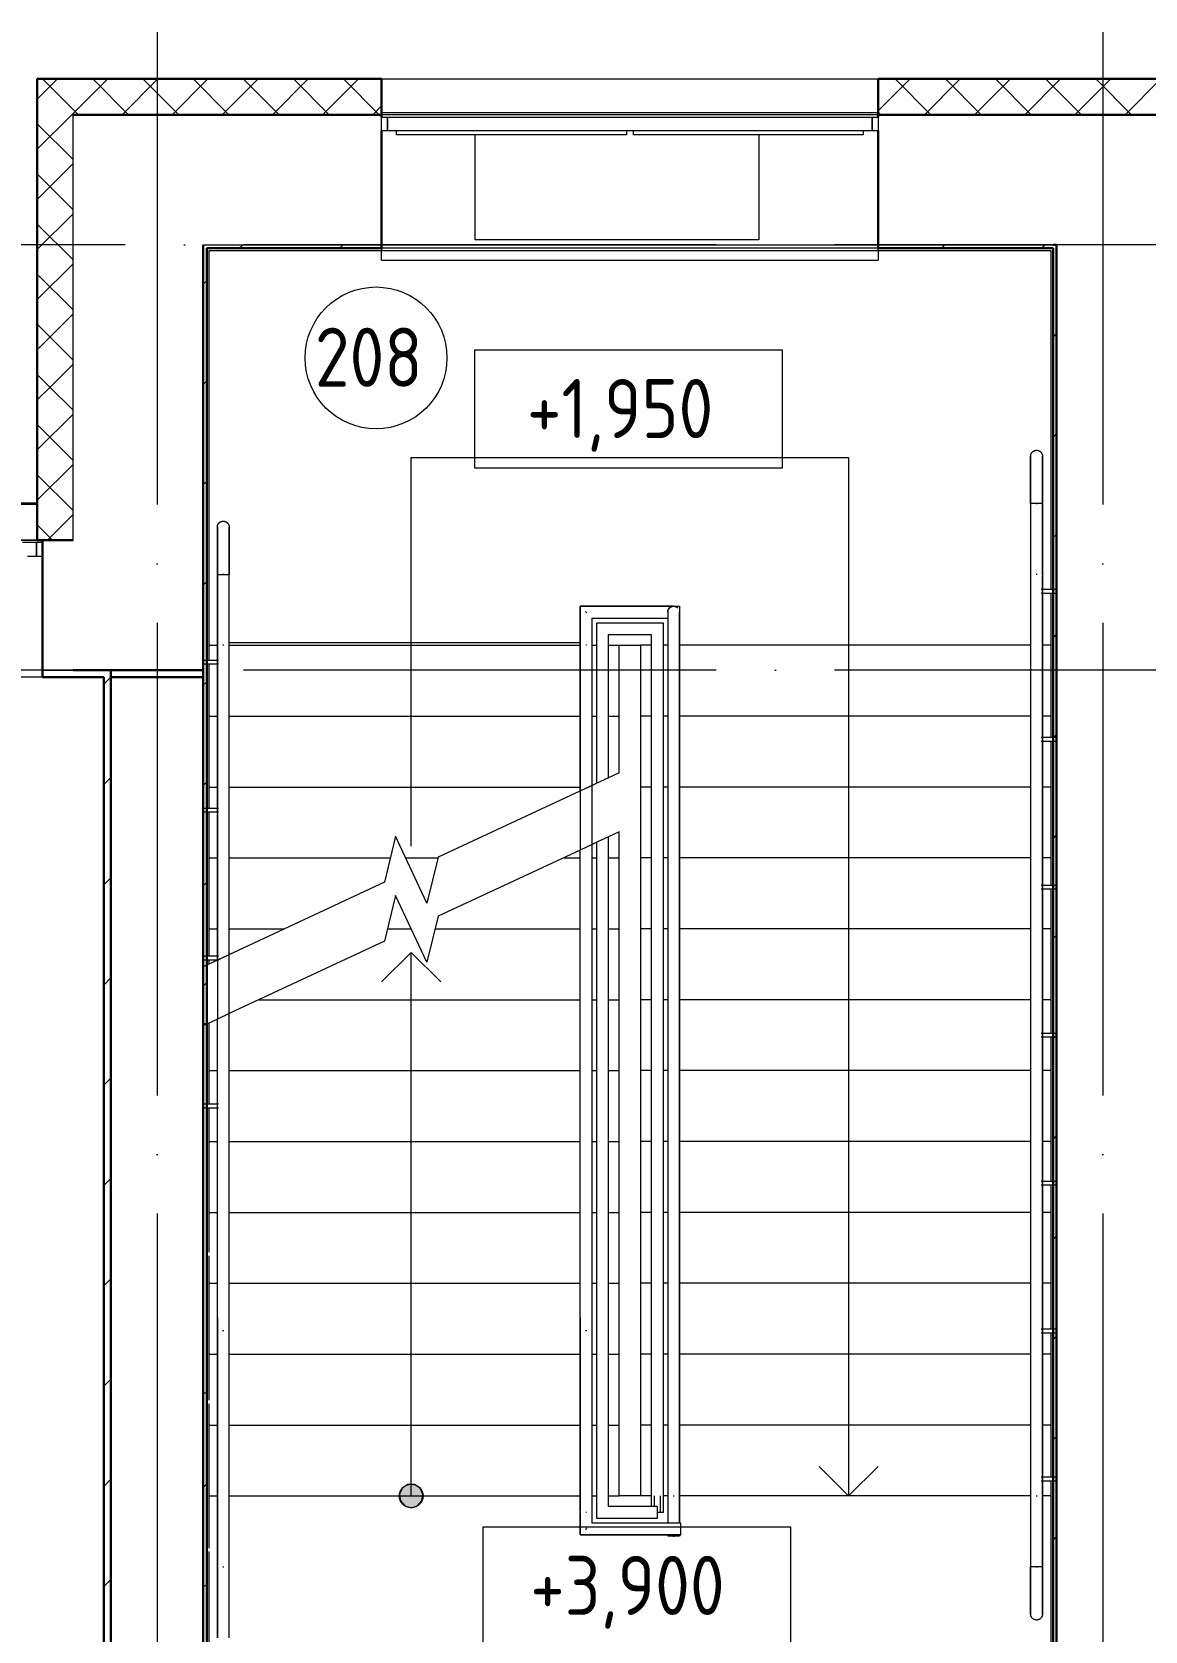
# Model space of a CAD drawing. Header units: millimetres. Extents: x -586848 to 520591, y -385801 to 675781.
# Drawn here: x -63366 to -58658, y -351793 to -345026 of the extents above; entities that cross this region are included whole.
import ezdxf

# ---------------------------------------------------------------- set-up
doc = ezdxf.new("R2010")
doc.units = ezdxf.units.MM
doc.linetypes.add('ADSK_Линия сетки', pattern=[25, 20, -2.5, 0, -2.5])
for name, color, linetype, lineweight in [('_ Окна', 7, 'Continuous', 9), ('Аннотация', 7, 'Continuous', 18), ('Лестницы', 252, 'Continuous', 9), ('Линии', 7, 'Continuous', 9), ('Марки помещений', 252, 'Continuous', 20), ('Ограждение', 252, 'Continuous', 9), ('Окна', 252, 'Continuous', 9), ('Оси', 252, 'Continuous', 9), ('Отметки', 7, 'Continuous', 9), ('Перекрытие', 252, 'Continuous', 18), ('Стены внутренние', 7, 'Continuous', 18), ('Стены наружные', 7, 'Continuous', 18), ('Стены штриховка', 7, 'Continuous', 9), ('Стрелки вверх', 7, 'Continuous', 18)]:
    doc.layers.add(name, color=color, linetype=linetype, lineweight=lineweight)
doc.styles.add('GOST Common_2', font='', dxfattribs={"width": 0.9, "height": 250})
doc.styles.get('GOST Common_2').set_extended_font_data('GOST type B')

# ---------------------------------------------------------------- blocks, each defined once
blk = doc.blocks.new('Тип перил - D15 высота60 консоль80-16089-План 2 этажа смеж')
at = {"layer": 'Ограждение'}
for p, q in [((-7.5, 80), (-7.5, 20)), ((7.5, 20), (7.5, 80))]:
    blk.add_line(p, q, dxfattribs=at)
blk = doc.blocks.new('2 этаж')
at = {"layer": 'Стрелки вверх', "true_color": 0x636466}
h = blk.add_hatch(color=251, dxfattribs=at)
edge = h.paths.add_edge_path()
edge.add_arc((121751, -7334.3), 50, 0, 360)
blk.add_hatch(color=251, dxfattribs=at).paths.add_polyline_path([(121751, -7384.3), (121778, -7376.3), (121796.5, -7355), (121800.5, -7327.1), (121788.8, -7301.5), (121765.1, -7286.3), (121736.9, -7286.3), (121713.2, -7301.5), (121701.5, -7327.1), (121705.5, -7355), (121724, -7376.3)])
at = {"layer": '_ Окна', "color": 251, "lineweight": 18, "true_color": 0x636466}
for p, q in [((120166, -3299.3), (120106.6, -3299.3)), ((120166, -3357.3), (120166, -3299.3)), ((120128, -3357.3), (120166, -3357.3))]:
    blk.add_line(p, q, dxfattribs=at)
at = {"layer": '_ Окна', "color": 251, "true_color": 0x636466}
for p, q in [((120191, -3299.3), (120166, -3299.3)), ((120166, -3299.3), (120166, -3357.3)), ((120166, -3357.3), (120191, -3357.3))]:
    blk.add_line(p, q, dxfattribs=at)
at = {"layer": 'Аннотация', "color": 251, "lineweight": 20, "true_color": 0x636466}
for p, q in [((122020.3, -2984.3), (122020.3, -2484.3)), ((122020.3, -2484.3), (123320.3, -2484.3)), ((123320.3, -2484.3), (123320.3, -2984.3)), ((123320.3, -2984.3), (122020.3, -2984.3)), ((122055.5, -7964.4), (122055.5, -7464.4)), ((122055.5, -7464.4), (123355.5, -7464.4)), ((123355.5, -7464.4), (123355.5, -7964.4))]:
    blk.add_line(p, q, dxfattribs=at)
at = {"layer": 'Лестницы', "color": 251, "true_color": 0x636466}
for p, q in [((120896, -3734.3), (120931, -3734.3)), ((120896, -3734.3), (120931, -3734.3)), ((120981, -3734.3), (122466, -3734.3)), ((120981, -3734.3), (122466, -3734.3)), ((122516, -3734.3), (122536, -3734.3)), ((122516, -3734.3), (122536, -3734.3)), ((122586, -3734.3), (122631, -3734.3)), ((122586, -3734.3), (122631, -3734.3)), ((122631, -3734.3), (122721, -3734.3)), ((122631, -4034.3), (122631, -3734.3)), ((122766, -3734.3), (122721, -3734.3)), ((122721, -3734.3), (122721, -4034.3)), ((122766, -3734.3), (122721, -3734.3)), ((122836, -3734.3), (122816, -3734.3)), ((122836, -3734.3), (122816, -3734.3)), ((124371, -3734.3), (122886, -3734.3)), ((124371, -3734.3), (122886, -3734.3)), ((124456, -3734.3), (124421, -3734.3)), ((124456, -3734.3), (124421, -3734.3)), ((120896, -4034.3), (120931, -4034.3)), ((120896, -4034.3), (120931, -4034.3)), ((120981, -4034.3), (122466, -4034.3)), ((120981, -4034.3), (122466, -4034.3)), ((122516, -4034.3), (122536, -4034.3)), ((122516, -4034.3), (122536, -4034.3)), ((122586, -4034.3), (122631, -4034.3)), ((122586, -4034.3), (122631, -4034.3)), ((122631, -4273.9), (122631, -4034.3)), ((122721, -4034.3), (122721, -4334.3)), ((122766, -4034.3), (122721, -4034.3)), ((122766, -4034.3), (122721, -4034.3)), ((122836, -4034.3), (122816, -4034.3)), ((122836, -4034.3), (122816, -4034.3)), ((124371, -4034.3), (122886, -4034.3)), ((124371, -4034.3), (122886, -4034.3)), ((124456, -4034.3), (124421, -4034.3)), ((124456, -4034.3), (124421, -4034.3)), ((122631, -4273.9), (121864.3, -4631.4)), ((120896, -4334.3), (120931, -4334.3)), ((120896, -4334.3), (120931, -4334.3)), ((120981, -4334.3), (122466, -4334.3)), ((120981, -4334.3), (122466, -4334.3)), ((122721, -4334.3), (122721, -4634.3)), ((122766, -4334.3), (122721, -4334.3)), ((122766, -4334.3), (122721, -4334.3)), ((122836, -4334.3), (122816, -4334.3)), ((122836, -4334.3), (122816, -4334.3)), ((124371, -4334.3), (122886, -4334.3)), ((124371, -4334.3), (122886, -4334.3)), ((124456, -4334.3), (124421, -4334.3)), ((124456, -4334.3), (124421, -4334.3)), ((122631, -4523.9), (122586, -4544.9)), ((122631, -4634.3), (122631, -4523.9)), ((121685, -4542.6), (121637.7, -4737.1)), ((121817, -4825.9), (121685, -4542.6)), ((122466, -4600.8), (121864.3, -4881.4)), ((122536, -4568.2), (122516, -4577.5)), ((120896, -4634.3), (120931, -4634.3)), ((120896, -4634.3), (120931, -4634.3)), ((120981, -4634.3), (121662.7, -4634.3)), ((120981, -4634.3), (121662.7, -4634.3)), ((121727.7, -4634.3), (121863.6, -4634.3)), ((121727.7, -4634.3), (121863.6, -4634.3)), ((121864.3, -4631.4), (121817, -4825.9)), ((122394.4, -4634.3), (122466, -4634.3)), ((122394.4, -4634.3), (122466, -4634.3)), ((122516, -4634.3), (122536, -4634.3)), ((122516, -4634.3), (122536, -4634.3)), ((122586, -4634.3), (122631, -4634.3)), ((122586, -4634.3), (122631, -4634.3)), ((122631, -4934.3), (122631, -4634.3)), ((122721, -4634.3), (122721, -4934.3)), ((122766, -4634.3), (122721, -4634.3)), ((122766, -4634.3), (122721, -4634.3)), ((122836, -4634.3), (122816, -4634.3)), ((122836, -4634.3), (122816, -4634.3)), ((124371, -4634.3), (122886, -4634.3)), ((124371, -4634.3), (122886, -4634.3)), ((124456, -4634.3), (124421, -4634.3)), ((124456, -4634.3), (124421, -4634.3)), ((121637.7, -4737.1), (120871, -5094.6)), ((121685, -4792.6), (121637.7, -4987.1)), ((121817, -5075.9), (121685, -4792.6)), ((120896, -4934.3), (120931, -4934.3)), ((120896, -4934.3), (120931, -4934.3)), ((120981, -4934.3), (121214.9, -4934.3)), ((120981, -4934.3), (121214.9, -4934.3)), ((121650.6, -4934.3), (121751, -4934.3)), ((121650.6, -4934.3), (121751, -4934.3)), ((121864.3, -4881.4), (121817, -5075.9)), ((121851.5, -4934.3), (122466, -4934.3)), ((121851.5, -4934.3), (122466, -4934.3)), ((122516, -4934.3), (122536, -4934.3)), ((122516, -4934.3), (122536, -4934.3)), ((122586, -4934.3), (122631, -4934.3)), ((122586, -4934.3), (122631, -4934.3)), ((122631, -5234.3), (122631, -4934.3)), ((122721, -4934.3), (122721, -5234.3)), ((122766, -4934.3), (122721, -4934.3)), ((122766, -4934.3), (122721, -4934.3)), ((122836, -4934.3), (122816, -4934.3)), ((122836, -4934.3), (122816, -4934.3)), ((124371, -4934.3), (122886, -4934.3)), ((124371, -4934.3), (122886, -4934.3)), ((124456, -4934.3), (124421, -4934.3)), ((124456, -4934.3), (124421, -4934.3)), ((121637.7, -4987.1), (120981, -5293.3)), ((121107.7, -5234.3), (122466, -5234.3)), ((121107.7, -5234.3), (122466, -5234.3)), ((122516, -5234.3), (122536, -5234.3)), ((122516, -5234.3), (122536, -5234.3)), ((122586, -5234.3), (122631, -5234.3)), ((122586, -5234.3), (122631, -5234.3)), ((122631, -5534.3), (122631, -5234.3)), ((122721, -5234.3), (122721, -5534.3)), ((122766, -5234.3), (122721, -5234.3)), ((122766, -5234.3), (122721, -5234.3)), ((122836, -5234.3), (122816, -5234.3)), ((122836, -5234.3), (122816, -5234.3)), ((124371, -5234.3), (122886, -5234.3)), ((124371, -5234.3), (122886, -5234.3)), ((124456, -5234.3), (124421, -5234.3)), ((124456, -5234.3), (124421, -5234.3)), ((120931, -5316.6), (120871, -5344.6)), ((120896, -5534.3), (120931, -5534.3)), ((120896, -5534.3), (120931, -5534.3)), ((120981, -5534.3), (122466, -5534.3)), ((120981, -5534.3), (122466, -5534.3)), ((122516, -5534.3), (122536, -5534.3)), ((122516, -5534.3), (122536, -5534.3)), ((122586, -5534.3), (122631, -5534.3)), ((122586, -5534.3), (122631, -5534.3)), ((122631, -5834.3), (122631, -5534.3)), ((122721, -5534.3), (122721, -5834.3)), ((122766, -5534.3), (122721, -5534.3)), ((122766, -5534.3), (122721, -5534.3)), ((122836, -5534.3), (122816, -5534.3)), ((122836, -5534.3), (122816, -5534.3)), ((124371, -5534.3), (122886, -5534.3)), ((124371, -5534.3), (122886, -5534.3)), ((124456, -5534.3), (124421, -5534.3)), ((124456, -5534.3), (124421, -5534.3)), ((120896, -5834.3), (120931, -5834.3)), ((120896, -5834.3), (120931, -5834.3)), ((120981, -5834.3), (122466, -5834.3)), ((120981, -5834.3), (122466, -5834.3)), ((122516, -5834.3), (122536, -5834.3)), ((122516, -5834.3), (122536, -5834.3)), ((122586, -5834.3), (122631, -5834.3)), ((122586, -5834.3), (122631, -5834.3)), ((122631, -6134.3), (122631, -5834.3)), ((122721, -5834.3), (122721, -6134.3)), ((122766, -5834.3), (122721, -5834.3)), ((122766, -5834.3), (122721, -5834.3)), ((122836, -5834.3), (122816, -5834.3)), ((122836, -5834.3), (122816, -5834.3)), ((124371, -5834.3), (122886, -5834.3)), ((124371, -5834.3), (122886, -5834.3)), ((124456, -5834.3), (124421, -5834.3)), ((124456, -5834.3), (124421, -5834.3)), ((120896, -6134.3), (120931, -6134.3)), ((120896, -6134.3), (120931, -6134.3)), ((120981, -6134.3), (122466, -6134.3)), ((120981, -6134.3), (122466, -6134.3)), ((122516, -6134.3), (122536, -6134.3)), ((122516, -6134.3), (122536, -6134.3)), ((122586, -6134.3), (122631, -6134.3)), ((122586, -6134.3), (122631, -6134.3)), ((122631, -6434.3), (122631, -6134.3)), ((122721, -6134.3), (122721, -6434.3)), ((122766, -6134.3), (122721, -6134.3)), ((122766, -6134.3), (122721, -6134.3)), ((122836, -6134.3), (122816, -6134.3)), ((122836, -6134.3), (122816, -6134.3)), ((124371, -6134.3), (122886, -6134.3)), ((124371, -6134.3), (122886, -6134.3)), ((124456, -6134.3), (124421, -6134.3)), ((124456, -6134.3), (124421, -6134.3)), ((120896, -6434.3), (120931, -6434.3)), ((120896, -6434.3), (120931, -6434.3)), ((120981, -6434.3), (122466, -6434.3)), ((120981, -6434.3), (122466, -6434.3)), ((122516, -6434.3), (122536, -6434.3)), ((122516, -6434.3), (122536, -6434.3)), ((122586, -6434.3), (122631, -6434.3)), ((122586, -6434.3), (122631, -6434.3)), ((122631, -6734.3), (122631, -6434.3)), ((122721, -6434.3), (122721, -6734.3)), ((122766, -6434.3), (122721, -6434.3)), ((122766, -6434.3), (122721, -6434.3)), ((122836, -6434.3), (122816, -6434.3)), ((122836, -6434.3), (122816, -6434.3)), ((124371, -6434.3), (122886, -6434.3)), ((124371, -6434.3), (122886, -6434.3)), ((124456, -6434.3), (124421, -6434.3)), ((124456, -6434.3), (124421, -6434.3)), ((120896, -6734.3), (120931, -6734.3)), ((120896, -6734.3), (120931, -6734.3)), ((120981, -6734.3), (122466, -6734.3)), ((120981, -6734.3), (122466, -6734.3)), ((122516, -6734.3), (122536, -6734.3)), ((122516, -6734.3), (122536, -6734.3)), ((122586, -6734.3), (122631, -6734.3)), ((122586, -6734.3), (122631, -6734.3)), ((122631, -7034.3), (122631, -6734.3)), ((122721, -6734.3), (122721, -7034.3)), ((122766, -6734.3), (122721, -6734.3)), ((122766, -6734.3), (122721, -6734.3)), ((122836, -6734.3), (122816, -6734.3)), ((122836, -6734.3), (122816, -6734.3)), ((124371, -6734.3), (122886, -6734.3)), ((124371, -6734.3), (122886, -6734.3)), ((124456, -6734.3), (124421, -6734.3)), ((124456, -6734.3), (124421, -6734.3)), ((120896, -7034.3), (120931, -7034.3)), ((120896, -7034.3), (120931, -7034.3)), ((120981, -7034.3), (122466, -7034.3)), ((120981, -7034.3), (122466, -7034.3)), ((122516, -7034.3), (122536, -7034.3)), ((122516, -7034.3), (122536, -7034.3)), ((122586, -7034.3), (122631, -7034.3)), ((122586, -7034.3), (122631, -7034.3)), ((122631, -7334.3), (122631, -7034.3)), ((122721, -7034.3), (122721, -7334.3)), ((122766, -7034.3), (122721, -7034.3)), ((122766, -7034.3), (122721, -7034.3)), ((122836, -7034.3), (122816, -7034.3)), ((122836, -7034.3), (122816, -7034.3)), ((124371, -7034.3), (122886, -7034.3)), ((124371, -7034.3), (122886, -7034.3)), ((124456, -7034.3), (124421, -7034.3)), ((124456, -7034.3), (124421, -7034.3)), ((120896, -7334.3), (120931, -7334.3)), ((120896, -7334.3), (120931, -7334.3)), ((120981, -7334.3), (122466, -7334.3)), ((120981, -7334.3), (122466, -7334.3)), ((122516, -7334.3), (122536, -7334.3)), ((122516, -7334.3), (122536, -7334.3)), ((122586, -7334.3), (122631, -7334.3)), ((122586, -7334.3), (122631, -7334.3)), ((122721, -7334.3), (122631, -7334.3)), ((122766, -7334.3), (122721, -7334.3)), ((122766, -7334.3), (122721, -7334.3)), ((122836, -7334.3), (122816, -7334.3)), ((122836, -7334.3), (122816, -7334.3)), ((124371, -7334.3), (122886, -7334.3)), ((124371, -7334.3), (122886, -7334.3)), ((124456, -7334.3), (124421, -7334.3)), ((124456, -7334.3), (124421, -7334.3))]:
    blk.add_line(p, q, dxfattribs=at)
at = {"layer": 'Линии', "color": 251, "lineweight": 18, "ltscale": 100, "true_color": 0x636466}
blk.add_line((120981, -3722.4), (122466, -3722.4), dxfattribs=at)
at = {"layer": 'Марки помещений', "color": 251, "true_color": 0x636466}
blk.add_circle((121602.3, -2518.3), 300, dxfattribs=at)
at = {"layer": 'Ограждение', "color": 251, "true_color": 0x636466}
for p, q in [((120896, -2064.3), (121626, -2064.3)), ((120896, -3734.3), (120896, -2064.3)), ((121626, -2054.3), (121626, -2064.3)), ((121626, -2064.3), (123726, -2064.3)), ((121626, -2104.3), (121626, -2064.3)), ((123726, -2064.3), (123726, -2054.3)), ((123726, -2064.3), (123726, -2104.3)), ((123726, -2064.3), (124456, -2064.3)), ((124456, -2064.3), (124456, -3434.3)), ((121626, -2104.3), (123726, -2104.3)), ((124371, -3134.3), (124371, -3434.9)), ((124421, -3134.3), (124371, -3134.3)), ((124371, -3134.3), (124371, -3434.3)), ((124398.3, -3134.3), (124393.7, -3134.3)), ((124393.7, -3134.3), (124396, -3134.3)), ((124396, -3134.3), (124398.3, -3134.3)), ((124421, -3434.9), (124421, -3134.3)), ((124421, -3134.3), (124421, -3434.3)), ((120931, -3434.3), (120931, -3728.4)), ((120931, -3434.3), (120981, -3434.3)), ((120931, -3734.3), (120931, -3434.3)), ((120958.3, -3434.3), (120953.7, -3434.3)), ((120953.7, -3434.3), (120956, -3434.3)), ((120956, -3434.3), (120958.3, -3434.3)), ((120981, -3728.4), (120981, -3434.3)), ((120981, -3734.3), (120981, -3434.3)), ((124371, -3434.3), (124371, -7334.3)), ((124371, -3440.2), (124371, -7340.2)), ((124421, -3434.3), (124421, -7334.3)), ((124421, -7340.2), (124421, -3440.2)), ((124456, -3434.3), (124456, -3498.7)), ((124456, -3513.2), (124456, -4124.8)), ((122861, -3569.3), (122466, -3569.3)), ((122466, -3569.3), (122466, -3728.4)), ((122466, -3569.3), (122886, -3569.3)), ((122466, -3734.3), (122466, -3569.3)), ((122886, -3569.3), (122886, -7334.3)), ((122516, -3619.3), (122836, -3619.3)), ((122516, -3728.4), (122516, -3619.3)), ((122516, -3619.3), (122836, -3619.3)), ((122516, -3734.3), (122516, -3619.3)), ((122536, -3639.3), (122816, -3639.3)), ((122536, -3734.3), (122536, -3639.3)), ((122816, -3639.3), (122816, -7334.3)), ((122836, -3594.3), (122836, -7340.2)), ((122836, -3619.3), (122836, -7334.3)), ((122886, -7340.2), (122886, -3594.3)), ((122586, -3689.3), (122766, -3689.3)), ((122586, -3734.3), (122586, -3689.3)), ((122766, -3689.3), (122766, -7334.3)), ((120896, -3798.7), (120896, -3734.3)), ((120931, -3728.4), (120931, -5316.6)), ((120931, -5066.6), (120931, -3734.3)), ((120981, -5293.3), (120981, -3728.4)), ((120981, -5043.3), (120981, -3734.3)), ((122466, -3728.4), (122466, -4600.8)), ((122466, -4350.8), (122466, -3734.3)), ((122516, -4577.5), (122516, -3728.4)), ((122516, -4327.5), (122516, -3734.3)), ((122536, -4318.2), (122536, -3734.3)), ((122586, -4294.9), (122586, -3734.3)), ((120896, -4424.8), (120896, -3813.2)), ((124456, -4139.3), (124456, -4750.9)), ((122466, -4350.8), (122516, -4327.5)), ((122586, -4294.9), (122536, -4318.2)), ((122586, -4294.9), (122536, -4318.2)), ((120896, -5050.9), (120896, -4439.3)), ((122516, -4577.5), (122466, -4600.8)), ((122466, -7404.3), (122466, -4600.8)), ((122516, -7404.3), (122516, -4577.5)), ((122586, -4544.9), (122536, -4568.2)), ((122586, -4544.9), (122536, -4568.2)), ((122536, -7429.3), (122536, -4568.2)), ((122586, -7379.3), (122586, -4544.9)), ((124456, -4765.4), (124456, -5377)), ((120896, -5082.9), (120896, -5065.4)), ((120931, -5066.6), (120981, -5043.3)), ((120896, -5082.9), (120886, -5087.6)), ((120896, -5332.9), (120886, -5337.6)), ((120896, -5677), (120896, -5332.9)), ((120981, -5293.3), (120931, -5316.6)), ((120931, -7634.3), (120931, -5316.6)), ((120981, -7634.3), (120981, -5293.3)), ((124456, -5391.5), (124456, -6003.1)), ((120896, -6303.1), (120896, -5691.5)), ((124456, -6017.6), (124456, -6629.2)), ((120896, -6929.2), (120896, -6317.6)), ((120931, -6578.4), (120931, -7628.4)), ((120981, -7628.4), (120981, -6578.4)), ((122466, -6578.4), (122466, -7398.4)), ((122516, -7398.4), (122516, -6578.4)), ((124456, -6643.7), (124456, -7255.3)), ((120896, -7555.3), (120896, -6943.7)), ((124456, -7269.8), (124456, -7334.3)), ((122766, -7334.3), (122766, -7379.3)), ((122778.5, -7334.3), (122778.5, -7379.3)), ((122803.5, -7334.3), (122803.5, -7404.3)), ((122816, -7334.3), (122816, -7404.3)), ((122836, -7334.3), (122836, -7449.3)), ((122836, -7340.2), (122836, -7404.3)), ((122886, -7334.3), (122886, -7449.3)), ((122886, -7404.3), (122886, -7340.2)), ((124371, -7334.3), (124371, -7634.3)), ((124371, -7340.2), (124371, -7634.3)), ((124421, -7334.3), (124421, -7634.3)), ((124421, -7634.3), (124421, -7340.2)), ((124456, -7334.3), (124456, -9209.3)), ((122466, -7403.6), (122466, -7499.3)), ((122466, -7499.3), (122466, -7404.3)), ((122516, -7449.3), (122516, -7403.6)), ((122516, -7449.3), (122516, -7404.3)), ((122791, -7429.3), (122536, -7429.3)), ((122791, -7379.3), (122586, -7379.3)), ((122791, -7379.3), (122791, -7429.3)), ((122803.5, -7404.3), (122791, -7404.3)), ((122816, -7404.3), (122791, -7404.3)), ((122836, -7404.3), (122836, -7449.3)), ((122886, -7449.3), (122886, -7404.3)), ((122466, -7499.3), (122791, -7499.3)), ((122891, -7499.3), (122466, -7499.3)), ((122791, -7449.3), (122516, -7449.3)), ((122891, -7449.3), (122516, -7449.3)), ((122891, -7449.3), (122791, -7449.3)), ((122791, -7499.3), (122891, -7499.3)), ((122836, -7499.3), (122836, -7504.3)), ((122836, -7499.3), (122836, -7504.3)), ((122886, -7504.3), (122836, -7504.3)), ((122858.7, -7504.3), (122863.3, -7504.3)), ((122886, -7504.3), (122886, -7499.3)), ((122886, -7499.3), (122886, -7504.3)), ((122891, -7474.3), (122891, -7449.3)), ((122891, -7476.6), (122891, -7471.9)), ((122891, -7499.3), (122891, -7474.5)), ((120896, -7634.3), (120896, -7569.8)), ((120896, -9209.3), (120896, -7634.3)), ((120931, -7633.6), (120931, -7934.3)), ((120931, -7934.3), (120931, -7634.3)), ((120981, -7934.3), (120981, -7633.6)), ((120981, -7934.3), (120981, -7634.3)), ((124421, -7634.3), (124371, -7634.3)), ((124393.7, -7634.3), (124398.3, -7634.3)), ((124396, -7634.3), (124393.7, -7634.3)), ((124398.3, -7634.3), (124396, -7634.3))]:
    blk.add_line(p, q, dxfattribs=at)
at = {"layer": 'Ограждение', "color": 251, "true_color": 0x636466, "flags": 128}
for points in [[(124371, -2934.3), (124371, -2933.3), (124371.1, -2932.3), (124371.2, -2931.3), (124371.3, -2930.3), (124371.5, -2929.3), (124371.7, -2928.3), (124372, -2927.3), (124372.3, -2926.4), (124372.6, -2925.4), (124373, -2924.5), (124373.4, -2923.6), (124373.8, -2922.7), (124374.3, -2921.8), (124374.8, -2921), (124375.4, -2920.1), (124376, -2919.3), (124376.6, -2918.5), (124377.2, -2917.8), (124377.9, -2917), (124378.6, -2916.3), (124379.3, -2915.6), (124380.1, -2915), (124380.9, -2914.4), (124381.7, -2913.8), (124382.5, -2913.2), (124383.4, -2912.7), (124384.2, -2912.2), (124385.1, -2911.8), (124386, -2911.3), (124386.9, -2911), (124387.9, -2910.6), (124388.8, -2910.3), (124389.8, -2910), (124390.8, -2909.8), (124391.8, -2909.6), (124392.7, -2909.5), (124393.7, -2909.4), (124394.7, -2909.3), (124395.7, -2909.3), (124396, -2909.3)], [(124396, -2909.3), (124397, -2909.3), (124398, -2909.3), (124399, -2909.4), (124400, -2909.6), (124401, -2909.8), (124401.9, -2910), (124402.9, -2910.2), (124403.9, -2910.5), (124404.8, -2910.9), (124405.7, -2911.2), (124406.7, -2911.6), (124407.6, -2912.1), (124408.4, -2912.6), (124409.3, -2913.1), (124410.1, -2913.6), (124410.9, -2914.2), (124411.7, -2914.8), (124412.5, -2915.5), (124413.2, -2916.1), (124413.9, -2916.8), (124414.6, -2917.6), (124415.3, -2918.3), (124415.9, -2919.1), (124416.5, -2919.9), (124417, -2920.7), (124417.6, -2921.6), (124418.1, -2922.5), (124418.5, -2923.4), (124418.9, -2924.3), (124419.3, -2925.2), (124419.7, -2926.1), (124420, -2927.1), (124420.2, -2928), (124420.5, -2929), (124420.6, -2930), (124420.8, -2931), (124420.9, -2932), (124421, -2933), (124421, -2934), (124421, -2934.3)], [(124371, -3134.3), (124371, -3126.3), (124371, -3118.3), (124371, -3110.3), (124371, -3102.4), (124371, -3094.5), (124371, -3086.7), (124371, -3079), (124371, -3071.3), (124371, -3063.8), (124371, -3056.4), (124371, -3049.1), (124371, -3041.9), (124371, -3034.9), (124371, -3028), (124371, -3021.3), (124371, -3014.8), (124371, -3008.5), (124371, -3002.4), (124371, -2996.5), (124371, -2990.8), (124371, -2985.3), (124371, -2980.1), (124371, -2975.1), (124371, -2970.4), (124371, -2966), (124371, -2961.8), (124371, -2957.9), (124371, -2954.2), (124371, -2950.9), (124371, -2947.8), (124371, -2945.1), (124371, -2942.7), (124371, -2940.5), (124371, -2938.7), (124371, -2937.2), (124371, -2936), (124371, -2935.1), (124371, -2934.5), (124371, -2934.3), (124371, -2934.3)], [(124371, -2934.3), (124371, -2934.4), (124371, -2934.9), (124371, -2935.7), (124371, -2936.8), (124371, -2938.2), (124371, -2940), (124371, -2942), (124371, -2944.4), (124371, -2947.1), (124371, -2950), (124371, -2953.3), (124371, -2956.9), (124371, -2960.7), (124371, -2964.8), (124371, -2969.2), (124371, -2973.8), (124371, -2978.7), (124371, -2983.9), (124371, -2989.3), (124371, -2994.9), (124371, -3000.8), (124371, -3006.8), (124371, -3013.1), (124371, -3019.5), (124371, -3026.2), (124371, -3033), (124371, -3040), (124371, -3047.1), (124371, -3054.4), (124371, -3061.8), (124371, -3069.3), (124371, -3076.9), (124371, -3084.6), (124371, -3092.4), (124371, -3100.3), (124371, -3108.2), (124371, -3116.1), (124371, -3124.1), (124371, -3132.1), (124371, -3134.3)], [(124421, -3134.3), (124421, -3126.3), (124421, -3118.3), (124421, -3110.3), (124421, -3102.4), (124421, -3094.5), (124421, -3086.7), (124421, -3079), (124421, -3071.3), (124421, -3063.8), (124421, -3056.4), (124421, -3049.1), (124421, -3041.9), (124421, -3034.9), (124421, -3028), (124421, -3021.3), (124421, -3014.8), (124421, -3008.5), (124421, -3002.4), (124421, -2996.5), (124421, -2990.8), (124421, -2985.3), (124421, -2980.1), (124421, -2975.1), (124421, -2970.4), (124421, -2966), (124421, -2961.8), (124421, -2957.9), (124421, -2954.2), (124421, -2950.9), (124421, -2947.8), (124421, -2945.1), (124421, -2942.7), (124421, -2940.5), (124421, -2938.7), (124421, -2937.2), (124421, -2936), (124421, -2935.1), (124421, -2934.5), (124421, -2934.3), (124421, -2934.3)], [(124421, -2934.3), (124421, -2934.4), (124421, -2934.9), (124421, -2935.7), (124421, -2936.8), (124421, -2938.2), (124421, -2940), (124421, -2942), (124421, -2944.4), (124421, -2947.1), (124421, -2950), (124421, -2953.3), (124421, -2956.9), (124421, -2960.7), (124421, -2964.8), (124421, -2969.2), (124421, -2973.8), (124421, -2978.7), (124421, -2983.9), (124421, -2989.3), (124421, -2994.9), (124421, -3000.8), (124421, -3006.8), (124421, -3013.1), (124421, -3019.5), (124421, -3026.2), (124421, -3033), (124421, -3040), (124421, -3047.1), (124421, -3054.4), (124421, -3061.8), (124421, -3069.3), (124421, -3076.9), (124421, -3084.6), (124421, -3092.4), (124421, -3100.3), (124421, -3108.2), (124421, -3116.1), (124421, -3124.1), (124421, -3132.1), (124421, -3134.3)], [(120931, -3234.3), (120931, -3233.3), (120931.1, -3232.3), (120931.2, -3231.3), (120931.3, -3230.3), (120931.5, -3229.3), (120931.7, -3228.3), (120932, -3227.3), (120932.3, -3226.4), (120932.6, -3225.4), (120933, -3224.5), (120933.4, -3223.6), (120933.8, -3222.7), (120934.3, -3221.8), (120934.8, -3221), (120935.4, -3220.1), (120936, -3219.3), (120936.6, -3218.5), (120937.2, -3217.8), (120937.9, -3217), (120938.6, -3216.3), (120939.3, -3215.6), (120940.1, -3215), (120940.9, -3214.4), (120941.7, -3213.8), (120942.5, -3213.2), (120943.4, -3212.7), (120944.2, -3212.2), (120945.1, -3211.8), (120946, -3211.3), (120946.9, -3211), (120947.9, -3210.6), (120948.8, -3210.3), (120949.8, -3210), (120950.8, -3209.8), (120951.8, -3209.6), (120952.7, -3209.5), (120953.7, -3209.4), (120954.7, -3209.3), (120955.7, -3209.3), (120956, -3209.3)], [(120931, -3434.3), (120931, -3426.3), (120931, -3418.3), (120931, -3410.3), (120931, -3402.4), (120931, -3394.5), (120931, -3386.7), (120931, -3379), (120931, -3371.3), (120931, -3363.8), (120931, -3356.4), (120931, -3349.1), (120931, -3341.9), (120931, -3334.9), (120931, -3328), (120931, -3321.3), (120931, -3314.8), (120931, -3308.5), (120931, -3302.4), (120931, -3296.5), (120931, -3290.8), (120931, -3285.3), (120931, -3280.1), (120931, -3275.1), (120931, -3270.4), (120931, -3266), (120931, -3261.8), (120931, -3257.9), (120931, -3254.2), (120931, -3250.9), (120931, -3247.8), (120931, -3245.1), (120931, -3242.7), (120931, -3240.5), (120931, -3238.7), (120931, -3237.2), (120931, -3236), (120931, -3235.1), (120931, -3234.5), (120931, -3234.3), (120931, -3234.3)], [(120931, -3234.3), (120931, -3234.4), (120931, -3234.9), (120931, -3235.7), (120931, -3236.8), (120931, -3238.2), (120931, -3240), (120931, -3242), (120931, -3244.4), (120931, -3247.1), (120931, -3250), (120931, -3253.3), (120931, -3256.9), (120931, -3260.7), (120931, -3264.8), (120931, -3269.2), (120931, -3273.8), (120931, -3278.7), (120931, -3283.9), (120931, -3289.3), (120931, -3294.9), (120931, -3300.8), (120931, -3306.8), (120931, -3313.1), (120931, -3319.5), (120931, -3326.2), (120931, -3333), (120931, -3340), (120931, -3347.1), (120931, -3354.4), (120931, -3361.8), (120931, -3369.3), (120931, -3376.9), (120931, -3384.6), (120931, -3392.4), (120931, -3400.3), (120931, -3408.2), (120931, -3416.1), (120931, -3424.1), (120931, -3432.1), (120931, -3434.3)], [(120956, -3209.3), (120957, -3209.3), (120958, -3209.3), (120959, -3209.4), (120960, -3209.6), (120961, -3209.8), (120961.9, -3210), (120962.9, -3210.2), (120963.9, -3210.5), (120964.8, -3210.9), (120965.7, -3211.2), (120966.7, -3211.6), (120967.6, -3212.1), (120968.4, -3212.6), (120969.3, -3213.1), (120970.1, -3213.6), (120970.9, -3214.2), (120971.7, -3214.8), (120972.5, -3215.5), (120973.2, -3216.1), (120973.9, -3216.8), (120974.6, -3217.6), (120975.3, -3218.3), (120975.9, -3219.1), (120976.5, -3219.9), (120977, -3220.7), (120977.6, -3221.6), (120978.1, -3222.5), (120978.5, -3223.4), (120978.9, -3224.3), (120979.3, -3225.2), (120979.7, -3226.1), (120980, -3227.1), (120980.2, -3228), (120980.5, -3229), (120980.6, -3230), (120980.8, -3231), (120980.9, -3232), (120981, -3233), (120981, -3234), (120981, -3234.3)], [(120981, -3434.3), (120981, -3426.3), (120981, -3418.3), (120981, -3410.3), (120981, -3402.4), (120981, -3394.5), (120981, -3386.7), (120981, -3379), (120981, -3371.3), (120981, -3363.8), (120981, -3356.4), (120981, -3349.1), (120981, -3341.9), (120981, -3334.9), (120981, -3328), (120981, -3321.3), (120981, -3314.8), (120981, -3308.5), (120981, -3302.4), (120981, -3296.5), (120981, -3290.8), (120981, -3285.3), (120981, -3280.1), (120981, -3275.1), (120981, -3270.4), (120981, -3266), (120981, -3261.8), (120981, -3257.9), (120981, -3254.2), (120981, -3250.9), (120981, -3247.8), (120981, -3245.1), (120981, -3242.7), (120981, -3240.5), (120981, -3238.7), (120981, -3237.2), (120981, -3236), (120981, -3235.1), (120981, -3234.5), (120981, -3234.3), (120981, -3234.3)], [(120981, -3234.3), (120981, -3234.4), (120981, -3234.9), (120981, -3235.7), (120981, -3236.8), (120981, -3238.2), (120981, -3240), (120981, -3242), (120981, -3244.4), (120981, -3247.1), (120981, -3250), (120981, -3253.3), (120981, -3256.9), (120981, -3260.7), (120981, -3264.8), (120981, -3269.2), (120981, -3273.8), (120981, -3278.7), (120981, -3283.9), (120981, -3289.3), (120981, -3294.9), (120981, -3300.8), (120981, -3306.8), (120981, -3313.1), (120981, -3319.5), (120981, -3326.2), (120981, -3333), (120981, -3340), (120981, -3347.1), (120981, -3354.4), (120981, -3361.8), (120981, -3369.3), (120981, -3376.9), (120981, -3384.6), (120981, -3392.4), (120981, -3400.3), (120981, -3408.2), (120981, -3416.1), (120981, -3424.1), (120981, -3432.1), (120981, -3434.3)], [(122836, -3594.3), (122836.9, -3587.8), (122839.4, -3581.8), (122843.3, -3576.6), (122848.5, -3572.6), (122854.5, -3570.1), (122861, -3569.3), (122867.5, -3570.1), (122873.5, -3572.6), (122878.7, -3576.6)], [(122861, -3569.3), (122854.5, -3570.1), (122848.5, -3572.6), (122843.3, -3576.6), (122839.4, -3581.8), (122836.9, -3587.8), (122836, -3594.3)], [(122878.7, -3576.6), (122873.5, -3572.6), (122867.5, -3570.1), (122861, -3569.3)], [(120953.2, -6633.9), (120956, -6634.3), (120958.8, -6633.9)], [(122488.2, -6633.9), (122491, -6634.3), (122493.8, -6633.9)], [(124371, -7634.3), (124371, -7642.3), (124371, -7650.2), (124371, -7658.2), (124371, -7666.1), (124371, -7674), (124371, -7681.8), (124371, -7689.5), (124371, -7697.2), (124371, -7704.7), (124371, -7712.1), (124371, -7719.4), (124371, -7726.6), (124371, -7733.6), (124371, -7740.5), (124371, -7747.2), (124371, -7753.7), (124371, -7760), (124371, -7766.1), (124371, -7772), (124371, -7777.7), (124371, -7783.2), (124371, -7788.4), (124371, -7793.4), (124371, -7798.1), (124371, -7802.5), (124371, -7806.7), (124371, -7810.6), (124371, -7814.3), (124371, -7817.6), (124371, -7820.7), (124371, -7823.4), (124371, -7825.9), (124371, -7828), (124371, -7829.8), (124371, -7831.3), (124371, -7832.5), (124371, -7833.4), (124371, -7834), (124371, -7834.2), (124371, -7834.3)], [(124371, -7834.3), (124371, -7834.1), (124371, -7833.6), (124371, -7832.8), (124371, -7831.7), (124371, -7830.3), (124371, -7828.5), (124371, -7826.5), (124371, -7824.1), (124371, -7821.4), (124371, -7818.5), (124371, -7815.2), (124371, -7811.7), (124371, -7807.8), (124371, -7803.7), (124371, -7799.3), (124371, -7794.7), (124371, -7789.8), (124371, -7784.6), (124371, -7779.2), (124371, -7773.6), (124371, -7767.7), (124371, -7761.7), (124371, -7755.4), (124371, -7749), (124371, -7742.3), (124371, -7735.5), (124371, -7728.5), (124371, -7721.4), (124371, -7714.1), (124371, -7706.7), (124371, -7699.2), (124371, -7691.6), (124371, -7683.9), (124371, -7676.1), (124371, -7668.2), (124371, -7660.3), (124371, -7652.4), (124371, -7644.4), (124371, -7636.4), (124371, -7634.3)], [(124421, -7634.3), (124421, -7642.3), (124421, -7650.2), (124421, -7658.2), (124421, -7666.1), (124421, -7674), (124421, -7681.8), (124421, -7689.5), (124421, -7697.2), (124421, -7704.7), (124421, -7712.1), (124421, -7719.4), (124421, -7726.6), (124421, -7733.6), (124421, -7740.5), (124421, -7747.2), (124421, -7753.7), (124421, -7760), (124421, -7766.1), (124421, -7772), (124421, -7777.7), (124421, -7783.2), (124421, -7788.4), (124421, -7793.4), (124421, -7798.1), (124421, -7802.5), (124421, -7806.7), (124421, -7810.6), (124421, -7814.3), (124421, -7817.6), (124421, -7820.7), (124421, -7823.4), (124421, -7825.9), (124421, -7828), (124421, -7829.8), (124421, -7831.3), (124421, -7832.5), (124421, -7833.4), (124421, -7834), (124421, -7834.2), (124421, -7834.3)], [(124421, -7834.3), (124421, -7834.1), (124421, -7833.6), (124421, -7832.8), (124421, -7831.7), (124421, -7830.3), (124421, -7828.5), (124421, -7826.5), (124421, -7824.1), (124421, -7821.4), (124421, -7818.5), (124421, -7815.2), (124421, -7811.7), (124421, -7807.8), (124421, -7803.7), (124421, -7799.3), (124421, -7794.7), (124421, -7789.8), (124421, -7784.6), (124421, -7779.2), (124421, -7773.6), (124421, -7767.7), (124421, -7761.7), (124421, -7755.4), (124421, -7749), (124421, -7742.3), (124421, -7735.5), (124421, -7728.5), (124421, -7721.4), (124421, -7714.1), (124421, -7706.7), (124421, -7699.2), (124421, -7691.6), (124421, -7683.9), (124421, -7676.1), (124421, -7668.2), (124421, -7660.3), (124421, -7652.4), (124421, -7644.4), (124421, -7636.4), (124421, -7634.3)], [(124396, -7859.3), (124395, -7859.2), (124394, -7859.2), (124393, -7859.1), (124392, -7858.9), (124391, -7858.8), (124390.1, -7858.5), (124389.1, -7858.3), (124388.1, -7858), (124387.2, -7857.7), (124386.3, -7857.3), (124385.4, -7856.9), (124384.5, -7856.4), (124383.6, -7855.9), (124382.7, -7855.4), (124381.9, -7854.9), (124381.1, -7854.3), (124380.3, -7853.7), (124379.5, -7853), (124378.8, -7852.4), (124378.1, -7851.7), (124377.4, -7850.9), (124376.7, -7850.2), (124376.1, -7849.4), (124375.5, -7848.6), (124375, -7847.8), (124374.4, -7846.9), (124374, -7846), (124373.5, -7845.1), (124373.1, -7844.2), (124372.7, -7843.3), (124372.4, -7842.4), (124372.1, -7841.4), (124371.8, -7840.5), (124371.6, -7839.5), (124371.4, -7838.5), (124371.2, -7837.5), (124371.1, -7836.5), (124371, -7835.5), (124371, -7834.5), (124371, -7834.3)], [(124421, -7834.3), (124421, -7835.3), (124420.9, -7836.3), (124420.8, -7837.2), (124420.7, -7838.2), (124420.5, -7839.2), (124420.3, -7840.2), (124420, -7841.2), (124419.7, -7842.1), (124419.4, -7843.1), (124419, -7844), (124418.6, -7844.9), (124418.2, -7845.8), (124417.7, -7846.7), (124417.2, -7847.5), (124416.6, -7848.4), (124416.1, -7849.2), (124415.4, -7850), (124414.8, -7850.7), (124414.1, -7851.5), (124413.4, -7852.2), (124412.7, -7852.9), (124411.9, -7853.5), (124411.2, -7854.1), (124410.3, -7854.7), (124409.5, -7855.3), (124408.7, -7855.8), (124407.8, -7856.3), (124406.9, -7856.8), (124406, -7857.2), (124405.1, -7857.6), (124404.1, -7857.9), (124403.2, -7858.2), (124402.2, -7858.5), (124401.2, -7858.7), (124400.3, -7858.9), (124399.3, -7859), (124398.3, -7859.2), (124397.3, -7859.2), (124396.3, -7859.3), (124396, -7859.3)]]:
    blk.add_lwpolyline(points, dxfattribs=at)
at = {"layer": 'Ограждение', "color": 251, "true_color": 0x636466}
for points in [[(124398.1, -3434.3), (124397.4, -3434.3), (124396, -3434.2), (124394.6, -3434.3), (124393.9, -3434.3)], [(120958.1, -3734.2), (120957.4, -3734.2), (120956, -3734.3), (120954.6, -3734.2), (120953.9, -3734.2)], [(122493.1, -3734.2), (122492.4, -3734.2), (122491, -3734.3), (122489.6, -3734.2), (122488.9, -3734.2)], [(122858.9, -7334.3), (122859.6, -7334.3), (122861, -7334.2), (122862.4, -7334.3), (122863.1, -7334.3)], [(124393.9, -7334.3), (124394.6, -7334.3), (124396, -7334.2), (124397.4, -7334.3), (124398.1, -7334.3)], [(122493.1, -7404.2), (122492.4, -7404.2), (122491, -7404.3), (122489.6, -7404.2), (122488.9, -7404.2)], [(120953.9, -7634.2), (120954.6, -7634.2), (120956, -7634.3), (120957.4, -7634.2), (120958.1, -7634.2)]]:
    blk.add_open_spline(points, degree=3, dxfattribs=at)
for points, knots in [([(122488.7, -3591.9), (122488.9, -3592.2), (122489.7, -3592.9), (122491, -3594.3), (122492.3, -3595.6), (122493.1, -3596.4), (122493.3, -3596.6)], [-0.5298173, -0.5298173, -0.5298173, -0.5298173, -0.52083333, -0.5, -0.47916667, -0.4701827, -0.4701827, -0.4701827, -0.4701827]), ([(122493.3, -7471.9), (122493.1, -7472.1), (122492.3, -7472.9), (122491, -7474.3), (122489.7, -7475.6), (122488.9, -7476.4), (122488.7, -7476.6)], [0.47018267, 0.47018267, 0.47018267, 0.47018267, 0.47916667, 0.5, 0.52083333, 0.52981733, 0.52981733, 0.52981733, 0.52981733])]:
    blk.add_open_spline(points, degree=3, knots=knots, dxfattribs=at)
at = {"layer": 'Окна', "color": 251, "true_color": 0x636466}
for p, q in [((121626, -1499.3), (121651, -1499.3)), ((121626, -1557.3), (121626, -1499.3)), ((121651, -1499.3), (121651, -1557.3)), ((121651, -1499.3), (123701, -1499.3)), ((121651, -1557.3), (121651, -1499.3)), ((123701, -1499.3), (123726, -1499.3)), ((123701, -1557.3), (123701, -1499.3)), ((123701, -1499.3), (123701, -1557.3)), ((123726, -1499.3), (123726, -1557.3)), ((121651, -1557.3), (121626, -1557.3)), ((123701, -1557.3), (121651, -1557.3)), ((121689, -1574.3), (121689, -1557.3)), ((122661, -1574.3), (121689, -1574.3)), ((122661, -1557.3), (122661, -1574.3)), ((122691, -1574.3), (122691, -1557.3)), ((123663, -1574.3), (122691, -1574.3)), ((123663, -1557.3), (123663, -1574.3)), ((123726, -1557.3), (123701, -1557.3))]:
    blk.add_line(p, q, dxfattribs=at)
at = {"layer": 'Оси', "color": 251, "linetype": 'ADSK_Линия сетки', "ltscale": 100, "true_color": 0x636466}
for p, q in [((120676, -1139.3), (120676, -32265.4)), ((124676, -1139.3), (124676, -30995.4)), ((170543.3, -2039.3), (93565.9, -2039.3)), ((170543.3, -3839.3), (93565.9, -3839.3))]:
    blk.add_line(p, q, dxfattribs=at)
at = {"layer": 'Перекрытие', "color": 251, "ltscale": 100, "true_color": 0x636466}
for p, q in [((120896, -3734.3), (120931, -3734.3)), ((120981, -3734.3), (122466, -3734.3)), ((122516, -3734.3), (122536, -3734.3)), ((122586, -3734.3), (122721, -3734.3)), ((122766, -7334.3), (122631, -7334.3)), ((122836, -7334.3), (122816, -7334.3)), ((124371, -7334.3), (122886, -7334.3)), ((124456, -7334.3), (124421, -7334.3))]:
    blk.add_line(p, q, dxfattribs=at)
at = {"layer": 'Стены внутренние', "color": 251, "lineweight": 30, "true_color": 0x636466}
for p, q in [((120169, -1337.3), (121626, -1337.3)), ((120169, -1337.3), (120169, -3289.3)), ((121626, -1499.3), (121626, -1337.3)), ((125183, -1337.3), (123726, -1337.3)), ((123726, -1499.3), (123726, -1337.3)), ((121626, -1489.3), (120321, -1489.3)), ((125031, -1489.3), (123726, -1489.3)), ((121626, -1557.3), (121626, -2039.3)), ((123726, -1557.3), (123726, -2039.3)), ((124481, -2039.3), (124466, -2039.3)), ((120169, -3289.3), (120321, -3289.3)), ((120321, -3289.3), (120191, -3289.3)), ((120191, -3289.3), (120191, -3839.3)), ((120481, -3839.3), (120871, -3839.3)), ((120871, -3869.3), (120481, -3869.3))]:
    blk.add_line(p, q, dxfattribs=at)
at = {"layer": 'Стены внутренние', "color": 251, "linetype": 'Continuous', "lineweight": 9, "true_color": 0x636466}
for p, q in [((120171.4, -1337.3), (120171, -1338)), ((120171, -1421.8), (120253.5, -1339.3)), ((120343.3, -1489.3), (120193.3, -1339.3)), ((120315.7, -1489.3), (120465.7, -1339.3)), ((120555.4, -1489.3), (120405.4, -1339.3)), ((120527.8, -1489.3), (120677.8, -1339.3)), ((120767.5, -1489.3), (120617.5, -1339.3)), ((120739.9, -1489.3), (120889.9, -1339.3)), ((120979.7, -1489.3), (120829.7, -1339.3)), ((120952, -1489.3), (121102, -1339.3)), ((121191.8, -1489.3), (121041.8, -1339.3)), ((121164.2, -1489.3), (121314.2, -1339.3)), ((121226.3, -1339.3), (121225.1, -1337.3)), ((121403.9, -1489.3), (121253.9, -1339.3)), ((121376.3, -1489.3), (121526.3, -1339.3)), ((121616.1, -1489.3), (121466.1, -1339.3)), ((123726, -1473), (123859.8, -1339.3)), ((123949.5, -1489.3), (123799.5, -1339.3)), ((123921.9, -1489.3), (124071.9, -1339.3)), ((124161.7, -1489.3), (124011.7, -1339.3)), ((124134, -1489.3), (124284, -1339.3)), ((124373.8, -1489.3), (124223.8, -1339.3)), ((124277.5, -1337.3), (124276.4, -1339.3)), ((124346.2, -1489.3), (124496.2, -1339.3)), ((124585.9, -1489.3), (124435.9, -1339.3)), ((124558.3, -1489.3), (124708.3, -1339.3)), ((124798.1, -1489.3), (124648.1, -1339.3)), ((124770.4, -1489.3), (124920.4, -1339.3)), ((121588.4, -1489.3), (121626, -1451.7)), ((123737.4, -1489.3), (123726, -1477.9)), ((120171, -1633.9), (120315.7, -1489.3)), ((120321, -1679.1), (120171, -1529.1)), ((120171, -1846), (120321, -1696)), ((120321, -1891.2), (120171, -1741.2)), ((120171, -2058.2), (120321, -1908.2)), ((120321, -2103.4), (120171, -1953.4)), ((120171, -2270.3), (120321, -2120.3)), ((120321, -2315.5), (120171, -2165.5)), ((120170.4, -2355.1), (120169, -2357.4)), ((120171, -2482.4), (120321, -2332.4)), ((120321, -2527.6), (120171, -2377.6)), ((120228.3, -2637.3), (120321, -2544.6)), ((120218.5, -2637.3), (120171, -2589.8)), ((120171, -2694.6), (120228.3, -2637.3)), ((120321, -2739.8), (120218.5, -2637.3)), ((120171, -2762.7), (120169, -2759.2)), ((120171, -2906.7), (120321, -2756.7)), ((120321, -2951.9), (120171, -2801.9)), ((120171, -3118.8), (120321, -2968.8)), ((120321, -3164), (120171, -3014)), ((120171, -3226.2), (120169, -3224.2)), ((120234.1, -3289.3), (120171, -3226.2)), ((120212.7, -3289.3), (120321, -3181))]:
    blk.add_line(p, q, dxfattribs=at)
at = {"layer": 'Стены внутренние', "color": 251, "true_color": 0x636466}
for p, q in [((121626, -1337.3), (123726, -1337.3)), ((121626, -1479.3), (123726, -1479.3)), ((120321, -3289.3), (120321, -1489.3)), ((123726, -2039.3), (124466, -2039.3)), ((118541, -3137.3), (120169, -3137.3)), ((118541, -3289.3), (120169, -3289.3)), ((120169, -3289.3), (118541, -3289.3)), ((120191, -3839.3), (120321, -3839.3))]:
    blk.add_line(p, q, dxfattribs=at)
at = {"layer": 'Стены наружные', "color": 251, "true_color": 0x636466}
for p, q in [((123726, -1489.3), (121626, -1489.3)), ((122021, -2019.3), (122021, -1574.3)), ((123221, -1574.3), (123221, -2019.3)), ((123221, -2019.3), (122021, -2019.3)), ((120871, -2039.3), (123726, -2039.3)), ((123726, -2054.3), (121626, -2054.3)), ((115186, -3132.3), (120169, -3132.3)), ((120191, -3869.3), (118541, -3869.3))]:
    blk.add_line(p, q, dxfattribs=at)
at = {"layer": 'Стены наружные', "color": 251, "lineweight": 30, "true_color": 0x636466}
for p, q in [((120871, -9354.3), (120871, -2039.3)), ((120886, -2054.3), (121626, -2054.3)), ((120886, -9219.3), (120886, -2054.3)), ((121626, -2054.3), (121626, -2039.3)), ((123726, -2054.3), (123726, -2039.3)), ((123726, -2054.3), (124466, -2054.3)), ((124466, -9219.3), (124466, -2054.3)), ((124481, -9354.3), (124481, -2039.3)), ((120191, -3839.3), (120191, -3869.3)), ((120481, -3839.3), (120321, -3839.3)), ((120481, -9844.3), (120481, -3839.3)), ((120191, -3869.3), (120451, -3869.3)), ((120451, -3869.3), (120451, -9814.3))]:
    blk.add_line(p, q, dxfattribs=at)
at = {"layer": 'Стены наружные', "color": 251, "linetype": 'Continuous', "lineweight": 9, "true_color": 0x636466}
for p, q in [((121023.4, -2054.3), (121038.4, -2039.3)), ((121447.7, -2054.3), (121462.7, -2039.3)), ((123993.3, -2054.3), (124008.3, -2039.3)), ((124417.6, -2054.3), (124432.6, -2039.3)), ((120871, -2206.7), (120886, -2191.7)), ((124466, -2430.1), (124481, -2415.1)), ((120871, -2631), (120886, -2616)), ((124466, -2854.3), (124481, -2839.3)), ((120871, -3055.2), (120886, -3040.2)), ((124466, -3278.6), (124481, -3263.6)), ((120871, -3479.5), (120886, -3464.5)), ((124466, -3702.9), (124481, -3687.9)), ((120451, -3899.5), (120481, -3869.5)), ((120871, -3903.7), (120886, -3888.7)), ((124466, -4127.1), (124481, -4112.1)), ((120451, -4323.7), (120481, -4293.7)), ((120871, -4328), (120886, -4313)), ((124466, -4551.4), (124481, -4536.4)), ((120451, -4748), (120481, -4718)), ((120871, -4752.3), (120886, -4737.3)), ((124466, -4975.7), (124481, -4960.7)), ((120451, -5172.3), (120481, -5142.3)), ((120871, -5176.5), (120886, -5161.5)), ((124466, -5399.9), (124481, -5384.9)), ((120451, -5596.5), (120481, -5566.5)), ((124466, -5824.2), (124481, -5809.2)), ((120451, -6020.8), (120481, -5990.8)), ((124466, -6248.4), (124481, -6233.4)), ((120451, -6445.1), (120481, -6415.1)), ((124466, -6672.7), (124481, -6657.7)), ((120451, -6869.3), (120481, -6839.3)), ((124466, -7097), (124481, -7082)), ((120451, -7293.6), (120481, -7263.6)), ((120871, -7297.9), (120886, -7282.9)), ((124466, -7521.2), (124481, -7506.2)), ((120451, -7717.9), (120481, -7687.9)), ((120871, -7722.1), (120886, -7707.1))]:
    blk.add_line(p, q, dxfattribs=at)
at = {"layer": 'Стены штриховка', "color": 251, "true_color": 0x636466}
for p, q in [((120169, -1339.3), (121624, -1339.3)), ((120171, -3139.3), (120171, -1337.3)), ((121624, -1339.3), (121624, -1413.3)), ((123728, -1413.3), (123728, -1339.3)), ((123728, -1339.3), (125183, -1339.3)), ((121624, -1413.3), (121626, -1413.3)), ((123726, -1413.3), (123728, -1413.3)), ((120171, -3139.3), (120169, -3139.3)), ((120871, -5334.3), (120886, -5334.3)), ((120886, -6899.5), (120871, -6899.5))]:
    blk.add_line(p, q, dxfattribs=at)
at = {"layer": 'Стрелки вверх', "color": 251, "true_color": 0x636466}
for p, q in [((121751, -2939.3), (123601, -2939.3)), ((121751, -3734.3), (121751, -2939.3)), ((123601, -2939.3), (123601, -3734.3)), ((121751, -4034.3), (121751, -3734.3)), ((123601, -3734.3), (123601, -4034.3)), ((121751, -4334.3), (121751, -4034.3)), ((123601, -4034.3), (123601, -4334.3)), ((121751, -4584.3), (121751, -4334.3)), ((123601, -4334.3), (123601, -4634.3)), ((123601, -4634.3), (123601, -4934.3)), ((123601, -4934.3), (123601, -5234.3)), ((121751, -5034.3), (121626, -5159.3)), ((121751, -5234.3), (121751, -5034.3)), ((121751, -5034.3), (121876, -5159.3)), ((121751, -5534.3), (121751, -5234.3)), ((123601, -5234.3), (123601, -5534.3)), ((121751, -5834.3), (121751, -5534.3)), ((123601, -5534.3), (123601, -5834.3)), ((121751, -6134.3), (121751, -5834.3)), ((123601, -5834.3), (123601, -6134.3)), ((121751, -6434.3), (121751, -6134.3)), ((123601, -6134.3), (123601, -6434.3)), ((121751, -6734.3), (121751, -6434.3)), ((123601, -6434.3), (123601, -6734.3)), ((121751, -7034.3), (121751, -6734.3)), ((123601, -6734.3), (123601, -7034.3)), ((121751, -7334.3), (121751, -7034.3)), ((123601, -7034.3), (123601, -7334.3)), ((123601, -7334.3), (123476, -7209.3)), ((123601, -7334.3), (123726, -7209.3)), ((121713.2, -7301.5), (121701.5, -7327.1)), ((121736.9, -7286.3), (121713.2, -7301.5)), ((121765.1, -7286.3), (121736.9, -7286.3)), ((121788.8, -7301.5), (121765.1, -7286.3)), ((121800.5, -7327.1), (121788.8, -7301.5)), ((121701.5, -7327.1), (121705.5, -7355)), ((121705.5, -7355), (121724, -7376.3)), ((121778, -7376.3), (121796.5, -7355)), ((121796.5, -7355), (121800.5, -7327.1)), ((121724, -7376.3), (121751, -7384.3)), ((121751, -7384.3), (121778, -7376.3))]:
    blk.add_line(p, q, dxfattribs=at)
blk.add_circle((121751, -7334.3), 50, dxfattribs=at)
at = {"color": 251, "true_color": 0x636466}
for p, rotation in [((124396, -3506), 270), ((120956, -3806), 90), ((124396, -4132.1), 270), ((120956, -4432.1), 90), ((124396, -4758.2), 270), ((120956, -5058.2), 90), ((124396, -5384.3), 270), ((120956, -5684.3), 90), ((124396, -6010.4), 270), ((124396, -6636.5), 270), ((124396, -7262.6), 270)]:
    blk.add_blockref('Тип перил - D15 высота60 консоль80-16089-План 2 этажа смеж', p, dxfattribs=dict(at, rotation=rotation))
at = {"layer": 'Марки помещений', "color": 251, "true_color": 0x636466, "style": 'GOST Common_2', "width": 0.9}
blk.add_text('208', height=250, dxfattribs=at).set_placement((121343.5, -2640.6))
at = {"layer": 'Отметки', "color": 251, "true_color": 0x636466, "style": 'GOST Common_2', "width": 0.9}
for s, p in [('+1,950', (122240.5, -2857.6)), ('+3,900', (122254.3, -7837.7))]:
    blk.add_text(s, height=250, dxfattribs=at).set_placement(p)

msp = doc.modelspace()

# ---------------------------------------------------------------- block references
msp.add_blockref('2 этаж', (-183513.2, -343887.1))

doc.saveas('drawing.dxf')
